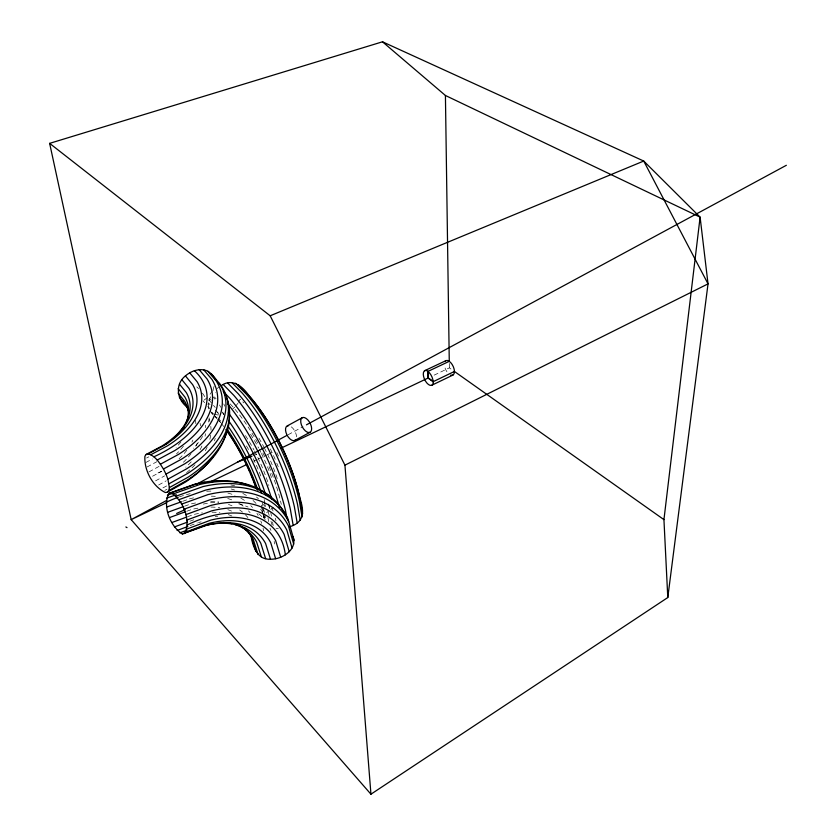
<?xml version="1.0" encoding="UTF-8"?>
<svg xmlns="http://www.w3.org/2000/svg" width="836" height="836" viewBox="0 0 836 836"><rect width="100%" height="100%" fill="white"/><g stroke="black" fill="none" stroke-linecap="round" stroke-linejoin="round"><path stroke-width="0.63" stroke-dasharray="4.18 3.13" d="M264.239 517.881L264.709 515.802M208.906 400.653L211.236 395.344M214.058 386.399L213.055 389.743L215.573 392.732M238.469 402.304L240.172 399.2L243.788 402.889M212.438 390.809L208.895 395.898M235.553 406.212L237.905 403.339M266.663 512.729L268.962 510.629M232.868 408.804L234.77 407.174M216.963 388.677L218.917 387.005M204.099 400.078L207.192 397.79M270.718 509.343L273.696 507.577M164.838 490.387L166.981 489.196M158.631 485.005L166.207 480.815M155.559 480.867L164.608 475.893M152.58 476.227L161.442 471.389M148.965 471.891L159.864 465.976M147.063 466.99L156.792 461.744M288.086 434.762L303.008 426.694M145.892 462.454L152.371 458.974M146.624 457.992L148.798 456.832M253.705 461.19L257.237 459.507M258.418 458.943L266.663 455.014M267.844 454.45L272.557 452.203M434.135 375.145L449.36 367.882L452.401 370.034M253.162 455.704L256.6 454.293M190.2 525.593L197.317 522.939M189.908 521.204L195.864 518.989M187.536 516.763L193.544 514.548A83.422 54.413 -41.3 0 1 202.385 512.844M186.825 511.245L191.726 509.458A86.61 56.649 -41.3 0 1 200.912 507.703M184.568 506.198L190.504 504.045A90.852 59.555 -41.2 0 1 198.278 502.509M182.645 501.318L189.971 498.684A95.868 62.93 -41.2 0 1 193.847 497.828M275.995 528.258L278.357 528.551M218.248 415.011L214.507 414.426L217.099 417.185M213.483 413.872L211.445 412.775L216.764 418.428M214.35 396.943L216.043 398.72M209.512 398.521L211.174 400.266M210.045 404.634L208.289 402.785L208.948 409.023M215.312 410.204L217.945 412.994M217.966 418.104L220.558 420.863M210.129 411.04L213.441 414.562M214.267 415.44L216.754 418.073M217.653 419.369L220.307 422.19M212.25 395.971L216.357 400.883M208.801 399.723L215.218 407.445M203.064 400.841L204.621 402.743M207.736 406.526L209.293 408.417M263.988 516.199L265.127 519.908M268.126 511.841L269.192 515.394M270.979 521.319L272.055 524.883M275.263 518.257L275.985 520.682M261.94 507.734L262.838 512.458M263.058 513.638L263.957 518.362M261.396 505.143L262.817 512.667M263.058 513.91L264.009 518.926M267.969 517.829L268.67 521.58M264.186 499.541L265.534 506.741M262.17 502.352L262.859 506.02M263.089 507.243L264.019 512.134M268.628 504.014L269.505 508.748M270.78 512.552L271.439 516.115M272.536 522.04L273.205 525.604M449.298 363.503L449.36 367.882M291.336 426.862A8.203 4.389 61.6 0 1 296.487 437.186M446.936 371.748A8.026 4.065 64.5 0 1 444.543 366.137M230.14 403.882A88.929 30.18 64.6 0 1 258.376 444.282M262.88 453.049A88.929 30.18 64.6 0 1 265.555 458.64M269.056 466.572A88.929 30.18 64.6 0 1 276.204 485.706M276.611 486.97A88.929 30.18 64.6 0 1 281.272 504.338M269.944 528.174A102.452 66.41 -41.5 0 1 270.969 530.432M274.156 541.425A102.452 66.41 -41.5 0 1 274.553 544.006M203.284 504.087A102.452 66.41 -41.5 0 1 218.562 502.018M238.594 503.784A102.452 66.41 -41.5 0 1 248.083 507.055M258.784 513.774A102.452 66.41 -41.5 0 1 263.173 518.038M209.199 417.937A101.553 58.384 -12.1 0 1 208.373 422.671M202.573 436.455A101.553 58.384 -12.1 0 1 193.534 448.232M161.776 471.159A101.553 58.384 -12.1 0 1 157.022 473.458M196.753 386.859A101.553 58.384 -12.1 0 1 198.529 388.573M202.437 393.15A101.553 58.384 -12.1 0 1 205.625 398.281M207.986 404.112A101.553 58.384 -12.1 0 1 209.073 408.992M256.924 513.325A101.323 66.556 -41.2 0 1 258.167 515.425M260.801 520.995A101.323 66.556 -41.2 0 1 261.668 523.357M263.058 528.279A101.323 66.556 -41.2 0 1 263.58 530.808M179.468 496.824A101.323 66.556 -41.2 0 1 190.159 493.71M206.722 491.244A101.323 66.556 -41.2 0 1 212.752 491.129M227.914 493.094A101.323 66.556 -41.2 0 1 234.968 495.372M240.862 498.183A101.323 66.556 -41.2 0 1 246.171 501.642M250.8 505.665A101.323 66.556 -41.2 0 1 252.493 507.452M211.33 496.176A95.868 62.93 -41.2 0 1 215.301 496.354M227.737 498.528A95.868 62.93 -41.2 0 1 233.798 500.691M239.66 503.732A95.868 62.93 -41.2 0 1 243.861 506.647M248.47 510.869A95.868 62.93 -41.2 0 1 250.131 512.75M210.724 501.61A90.852 59.555 -41.2 0 1 218.687 502.185M228.437 504.442A90.852 59.555 -41.2 0 1 232.021 505.801M239.65 509.97A90.852 59.555 -41.2 0 1 242.513 512.144M245.356 514.736A90.852 59.555 -41.2 0 1 247.926 517.609M260.623 509.281A106.862 70.172 -41.2 0 1 262.629 512.583M231.154 488.997A106.862 70.172 -41.2 0 1 234.561 490M242.806 493.428A106.862 70.172 -41.2 0 1 248.198 496.668M253.036 500.482A106.862 70.172 -41.2 0 1 256.683 504.16M263.424 504.38A112.108 73.537 -41.2 0 1 264.907 506.428M230.914 484.943A112.108 73.537 -41.2 0 1 234.644 485.82M256.506 497.044A112.108 73.537 -41.2 0 1 258.366 498.737M271.867 508.685A116.727 76.41 -41.2 0 1 273.1 510.984M212.051 512.186A83.422 54.413 -41.3 0 1 219.899 512.74M228.291 514.662A83.422 54.413 -41.3 0 1 231.865 515.99M210.965 507.065A86.61 56.649 -41.3 0 1 219.774 507.765M227.852 509.699A86.61 56.649 -41.3 0 1 231.551 511.089M215.207 516.658A81.51 52.992 -41.4 0 1 217.788 516.773M198.508 522.49A81.008 52.49 -41.5 0 1 201.131 521.863M210.808 426.381A99.662 58.301 -12.4 0 1 211.006 430.195M210.641 435.232A99.662 58.301 -12.4 0 1 209.69 439.987M207.161 447.061A99.662 58.301 -12.4 0 1 204.329 452.537M194.997 464.795A99.662 58.301 -12.4 0 1 186.574 472.674M166.646 485.935A99.662 58.301 -12.4 0 1 162.027 488.308M209.199 419.076A99.662 58.301 -12.4 0 1 209.909 421.469M180.952 441.92A80.319 46.335 -12.1 0 1 176.103 447.469M183.377 446.236A82.085 47.558 -12.2 0 1 176.563 453.791M195.384 420.247A85.147 49.523 -12.3 0 1 195.885 423.81M192.876 440.091A85.147 49.523 -12.3 0 1 191.925 442.129M186.825 450.249A85.147 49.523 -12.3 0 1 178.664 459.152M200.117 423.361A89.274 52.072 -12.3 0 1 200.421 425.879M197.359 442.986A89.274 52.072 -12.3 0 1 195.812 446.205M191.057 453.676A89.274 52.072 -12.3 0 1 182.53 463.06M205.342 425.284A94.207 55.061 -12.4 0 1 205.583 427.656M205.426 433.738A94.207 55.061 -12.4 0 1 205.06 436.204M201.936 446.016A94.207 55.061 -12.4 0 1 199.825 450.155M191.204 461.838A94.207 55.061 -12.4 0 1 185.791 467.199M215.176 438.283A105.096 61.467 -12.4 0 1 214.528 440.812M212.02 412.409A105.096 61.467 -12.4 0 1 213.065 414.562M217.569 411.897A110.342 64.445 -12.4 0 1 218.52 414.207M219.502 404.958A114.992 66.995 -12.3 0 1 220.735 407.268M222.742 412.054A114.992 66.995 -12.3 0 1 223.494 414.52M223.797 403.987A118.712 68.928 -12.3 0 1 224.779 406.212M263.779 509.929A89.055 29.093 64.6 0 1 264.375 512.478M264.646 513.732A89.055 29.093 64.6 0 1 265.838 519.877M245.46 435.598A70.308 23.868 64.6 0 1 253.904 449.831M254.52 450.98A70.308 23.868 64.6 0 1 268.868 485.517M264.249 502.018A93.872 30.702 64.6 0 1 265.597 506.867M222.47 412.66A98.387 32.301 64.6 0 1 223.996 414.593M268.659 504.39A98.387 32.301 64.6 0 1 269.934 509.114M270.341 448.932A75.762 26.386 64.6 0 1 276.298 461.995M276.789 463.186A75.762 26.386 64.6 0 1 278.221 466.77M258.92 438.116A72.816 25.174 64.6 0 1 263.737 446.727M264.312 447.835A72.816 25.174 64.6 0 1 277.228 478.516M250.539 434.271A70.956 24.317 64.6 0 1 258.658 448.065M259.223 449.141A70.956 24.317 64.6 0 1 260.895 452.38M261.438 453.457A70.956 24.317 64.6 0 1 267.008 465.652M267.468 466.77A70.956 24.317 64.6 0 1 272.369 480.073M246.474 445.912A70.935 23.847 64.6 0 1 249.4 451.137M253.287 458.692A70.935 23.847 64.6 0 1 258.784 470.908M259.275 472.121A70.935 23.847 64.6 0 1 261.616 478.202M276.883 452.61A79.598 27.87 64.6 0 1 278.461 456.09M219.157 420.727A84.154 27.525 64.6 0 1 220.652 422.577M221.404 423.528A84.154 27.525 64.6 0 1 223.672 426.485"/><path stroke-width="1.25" d="M186.94 406.923C176.73 399.305 174.943 384.1 185.425 375.897C190.441 371.56 197.108 368.895 203.785 369.867C211.257 371.132 214.789 378.583 219.628 383.525A120.499 68.74 -12 0 1 184.662 463.865L165.998 474.116L167.911 479.143L169.353 487.618L168.788 490.481L167.419 492.143L165.329 492.519C152.57 486.333 144.001 470.271 144.91 456.226L146.196 454.429L162.027 445.985A87.195 49.46 -11.9 0 0 188.936 388.322L181.945 379.774M293.049 536.66C297.626 549.67 282.004 559.608 270.488 559.211L265.618 543.557A87.979 56.461 -41.7 0 0 206.68 525.29L182.332 533.953C170.22 526.366 162.32 506.449 168.893 493.344L194.725 484.211A116.727 76.41 -41.2 0 1 197.286 483.647M184.442 533.65C191.475 520.744 183.303 500.127 170.962 492.885L168.893 493.344M667.786 597.541L663.941 519.637L700.108 217.141L643.72 161.045L382.491 41.8L49.637 143.364L131.168 519.637L370.944 794.2L667.786 597.541L708.029 283.874L700.108 217.141L445.421 95.482L382.491 41.8M289.653 526.764C304.262 522.448 304.409 511.81 300.019 498.444A98.115 34.349 64.6 0 0 248.679 395.229C242.221 385.95 231.812 377.882 221.07 385.751M167.419 492.143L185.467 482.058A114.992 66.995 -12.3 0 0 213.441 456.299M169.353 487.618L187.995 477.241A121.262 70.13 -12.2 0 0 229.21 413.82M168.642 490.669L187.191 480.209A118.712 68.928 -12.3 0 0 226.075 433.508M169.06 483.751L187.828 473.333A122.453 70.496 -12.1 0 0 226.525 397.602M167.911 479.143L186.7 468.777A122.192 70.025 -12.1 0 0 221.968 386.932L218.854 383.306M146.196 454.429L148.212 453.906C155.486 455.86 159.624 463.092 163.438 469.017L181.872 458.964A117.458 66.744 -11.9 0 0 216.21 380.955L207.871 371.226M287.375 425.837L302.507 417.592M160.428 464.21L178.517 454.397A113.299 64.173 -11.9 0 0 211.936 379.419L203.785 369.867M157.168 460.04L174.839 450.52A108.293 61.206 -11.9 0 0 207.098 379.021L199.177 369.679M166.636 500.45L131.168 519.637L166.51 502.77M196.376 484.357L286.936 435.389M306.457 424.834L786.362 165.288M294.69 440.509L309.884 432.358A8.266 4.316 61.6 0 0 307.794 419.871A8.266 4.316 61.6 0 0 300.845 422.713A8.266 4.316 61.6 0 0 309.884 432.358M148.212 453.906L164.462 445.233A91.866 51.968 -11.9 0 0 192.625 384.612L185.425 375.897M150.846 454.711L167.555 445.776A97.185 54.894 -11.9 0 0 197.097 381.707L189.667 372.793M370.944 794.2L344.934 465.161L708.029 283.874L643.72 161.045L270.174 315.789L49.637 143.364M431.94 385.166L452.997 375.03M445.421 95.482L449.266 361.319L427.907 371.435L428.084 378.029L433.111 381.697L454.429 371.466L663.941 519.637M208.927 482.55L246.63 464.565M280.802 448.274L428.084 378.029M424.615 370.714L445.734 360.744M237.57 462.089L252.012 456.174M186.052 531.968L208.864 523.399A92.618 59.314 -41.7 0 1 270.718 542.7L275.64 558.741M182.332 533.953L202.897 526.22M187.013 529L210.494 520.211A97.948 62.658 -41.7 0 1 275.723 540.777L280.708 557.257M179.834 532.856L187.003 530.17M177.148 530.463L187.828 526.481M174.442 526.941L187.536 522.082M171.902 522.521L186.334 517.202M186.804 520.065L211.686 510.869A109.182 69.869 -41.7 0 1 284.094 534.298L289.225 551.729M185.623 514.725L211.142 505.362A114.292 73.244 -41.7 0 1 286.873 530.212L292.077 548.082M169.687 517.515L185.602 511.695M167.942 512.228L183.377 506.626M183.826 509.291L209.888 499.803A118.576 76.17 -41.6 0 1 288.441 525.938L293.718 544.173M181.537 504.15L207.997 494.599A121.732 78.427 -41.6 0 1 288.702 521.758M166.772 507.024L181.422 501.757M178.914 499.667L205.614 490.095A123.561 79.88 -41.5 0 1 287.657 517.975L294.042 540.275M166.469 498.193L176.302 494.703M176.145 496.145L202.897 486.625A123.947 80.402 -41.4 0 1 285.379 514.83M170.962 492.885L197.254 483.584A120.394 78.605 -41.3 0 1 249.724 485.737M167.367 495.152L173.376 493.031M173.439 493.836L200.044 484.41A122.85 79.963 -41.4 0 1 269.558 496.354M245.157 528.247A81.51 52.992 -41.4 0 1 251.072 536.242C252.838 546.702 257.53 560.141 270.488 559.211M125.87 526.973L127.009 527.62M181.684 400.329L183.356 401.489M235.574 383.233L245.909 393.704A101.992 35.509 64.6 0 1 299.382 501.224L302.057 516.982M231.854 382.543L242.335 393.192A104.991 36.282 64.6 0 1 297.459 504.077L300.197 520.086M227.643 382.972L238.208 393.746A106.903 36.617 64.6 0 1 294.376 506.783L297.177 522.96M223.222 384.487L233.798 395.334A107.593 36.502 64.6 0 1 290.332 509.155L293.175 525.395M223.296 391.53L229.419 397.852A107.018 35.958 64.6 0 1 285.609 511.036L286.936 518.508M216.524 380.589L211.153 373.65M179.468 384.132L186.292 392.554A83.506 47.537 -12 0 1 172.07 439.349M178.162 388.677L184.881 397.027A81.04 46.325 -12 0 1 185.561 424.009M178.11 393.087L184.787 401.426A79.953 45.917 -12.1 0 1 188.351 417.467M179.312 397.069L186 405.439A80.319 46.335 -12.1 0 1 188.915 412.597M238.553 384.988L250.466 397.664A93.632 32.897 64.6 0 1 299.34 495.905L302.622 513.858M270.174 315.789L344.934 465.161M163.438 469.017L165.998 474.116M258.094 554.582L253.266 539.471A81.008 52.49 -41.5 0 0 244.655 529.063M251.27 535.939L255.92 551.394M261.396 557.048L256.579 541.874A81.98 52.929 -41.6 0 0 235.282 524.674M265.629 558.636L260.801 543.264A84.352 54.288 -41.6 0 0 204.109 525.76M295.61 439.83A8.203 4.389 61.6 0 1 286.915 434.825A8.203 4.389 61.6 0 1 288.556 425.681M444.961 361.539A8.026 4.065 64.5 0 1 453.331 366.722A8.026 4.065 64.5 0 1 450.761 375.103M427.907 371.435A8.109 3.971 64.5 0 1 433.111 381.697M176.657 513.461A102.452 66.41 -41.5 0 1 185.09 509.73M187.274 524.945A103.601 66.253 -41.7 0 1 285.348 554.864M223.296 522.49A81.98 52.929 -41.6 0 1 227.078 522.855M229.524 523.242A81.98 52.929 -41.6 0 1 231.885 523.733M238.27 524.924A81.008 52.49 -41.5 0 1 243.684 528.3M199.835 483.135A116.727 76.41 -41.2 0 1 204.914 482.309M208.686 481.86A116.727 76.41 -41.2 0 1 213.619 481.484M216.033 481.39A116.727 76.41 -41.2 0 1 220.746 481.39M166.28 502.248A101.323 66.556 -41.2 0 1 178.267 497.242M194.36 370.672A102.776 58.039 -11.9 0 1 153.887 456.801M168.475 442.317A83.506 47.537 -12 0 1 165.57 444.491M223.734 392.021A122.453 70.496 -12.1 0 1 225.511 395.323M184.526 426.13A81.04 46.325 -12 0 1 182.687 429.307M227.674 403.851A105.19 35.028 64.6 0 1 279.402 507.64M228.332 412.838A102.253 33.774 64.6 0 1 271.815 499.28M227.287 431.209A79.629 26.156 64.6 0 1 244.896 460.824M246.568 464.252A79.629 26.156 64.6 0 1 249.745 471.201M250.748 473.531A79.629 26.156 64.6 0 1 256.527 488.569M225.929 429.568A84.154 27.525 64.6 0 1 256.37 488.966M227.162 429.255A89.055 29.093 64.6 0 1 257.969 490.304M228.071 426.245A93.872 30.702 64.6 0 1 261.553 493.428M228.583 420.738A98.387 32.301 64.6 0 1 265.712 494.703M433.299 381.603L428.272 377.945L428.095 371.341A8.109 3.981 64.5 0 0 423.288 374.298A8.109 3.981 64.5 0 0 428.46 384.497A8.109 3.981 64.5 0 0 433.299 381.603"/></g></svg>
